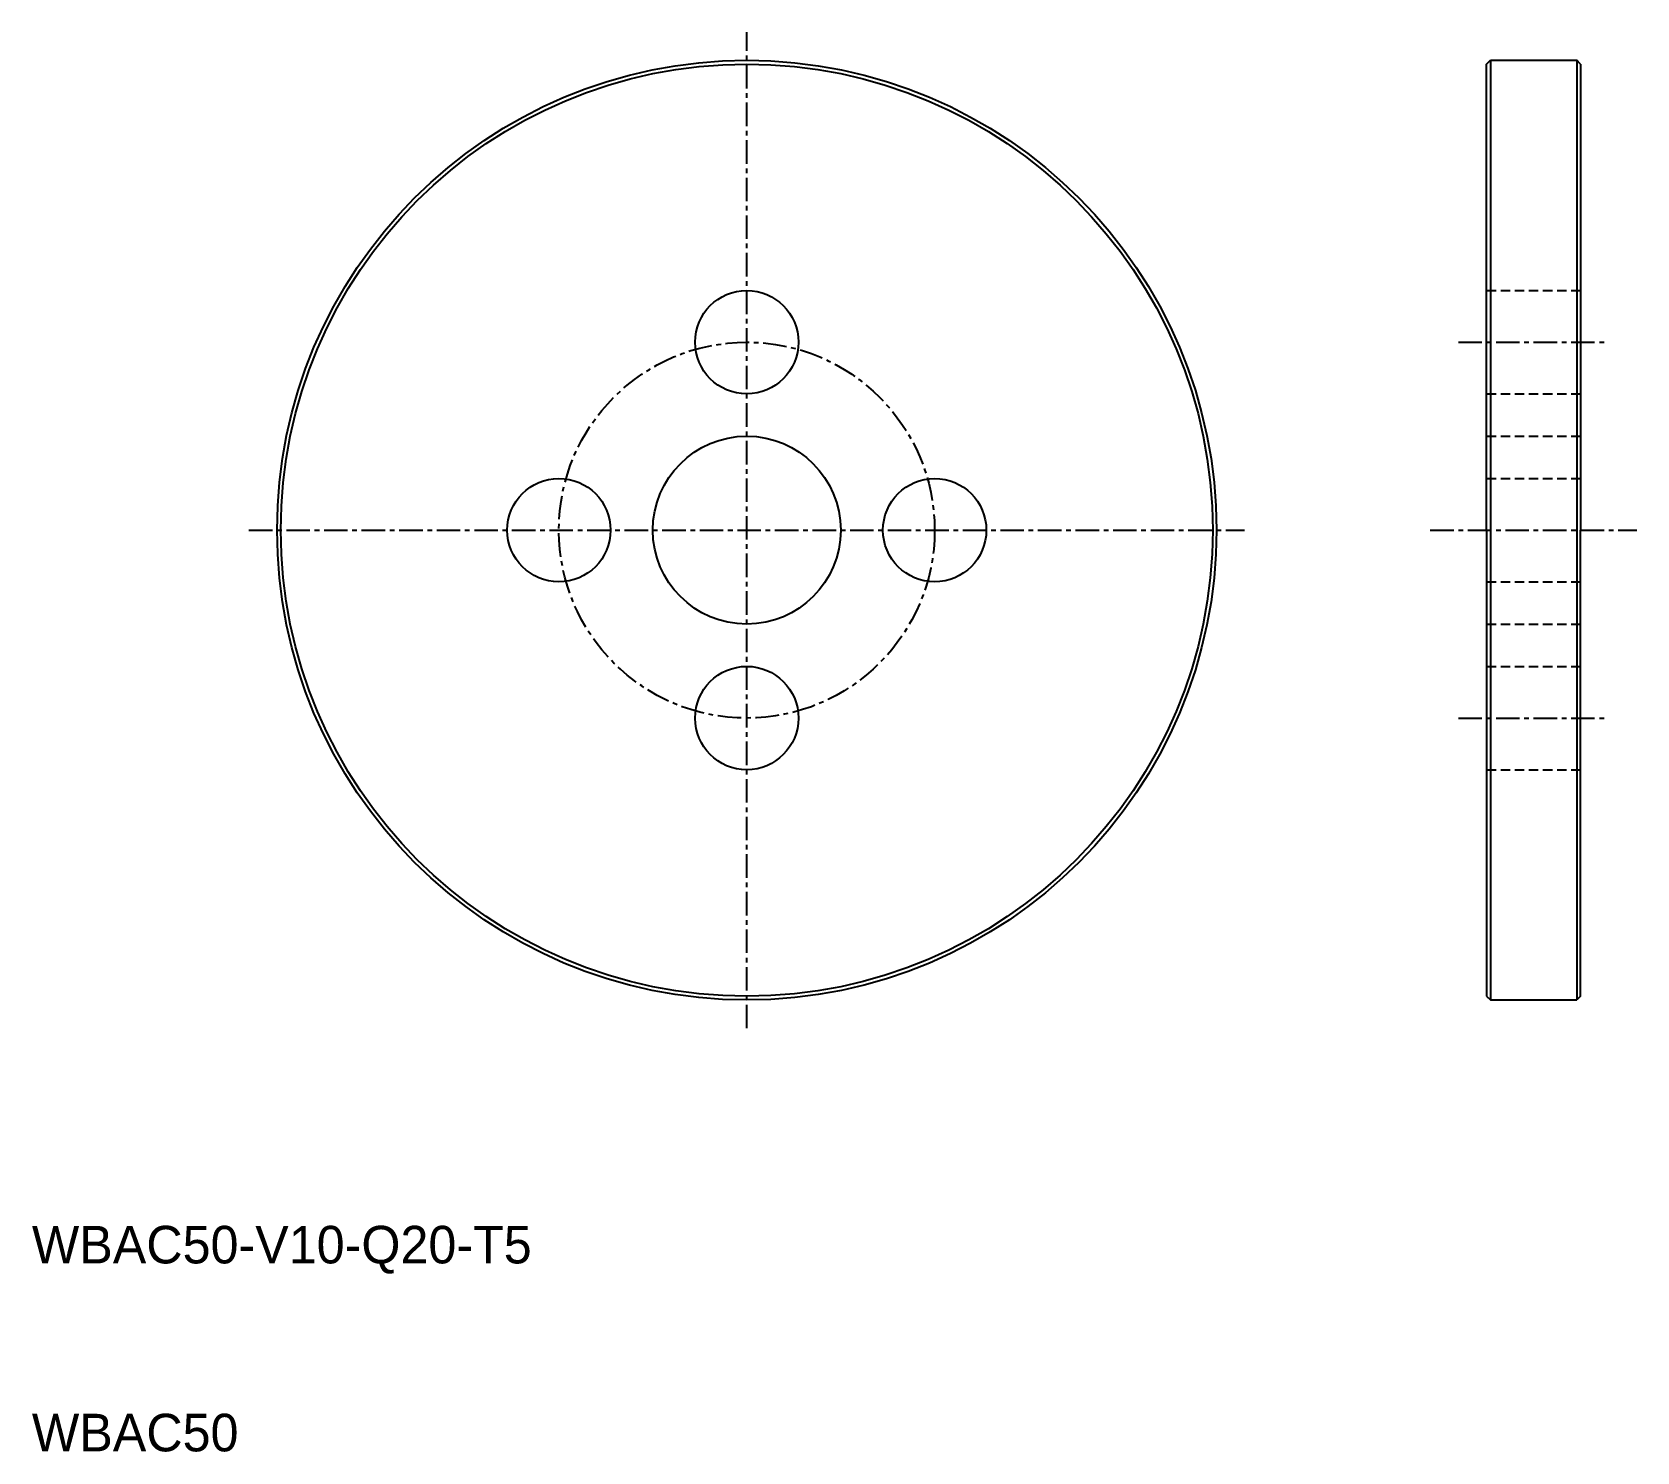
# Model space of a CAD drawing. Extents: x 10 to 95.4, y 10 to 85.5.
import ezdxf

# ---------------------------------------------------------------- set-up
doc = ezdxf.new("R2010")
doc.units = 0
doc.linetypes.add('CENTER', pattern=[2, 1.25, -0.25, 0.25, -0.25])
doc.linetypes.add('DASHED', pattern=[0.75, 0.5, -0.25])
doc.layers.get('0').update_dxf_attribs({"linetype": 'CONTINUOUS'})
doc.layers.add('CENTER', color=1, linetype='CENTER')

msp = doc.modelspace()

# ---------------------------------------------------------------- linework, layer by layer
at = {"color": 7, "linetype": 'CONTINUOUS'}
for p, q in [((87.432, 83.818), (87.632, 84.018)), ((87.432, 59.018), (87.432, 83.818)), ((87.632, 84.018), (87.632, 34.018)), ((87.632, 84.018), (92.232, 84.018)), ((92.232, 84.018), (92.232, 34.018)), ((92.432, 83.818), (92.232, 84.018)), ((92.432, 83.818), (92.432, 59.018)), ((87.432, 59.018), (87.432, 34.218)), ((92.432, 34.218), (92.432, 59.018)), ((87.432, 34.218), (87.632, 34.018)), ((92.432, 34.218), (92.232, 34.018)), ((87.632, 34.018), (92.232, 34.018))]:
    msp.add_line(p, q, dxfattribs=at)
at = {"color": 3, "linetype": 'DASHED'}
for p, q in [((87.432, 71.768), (92.432, 71.768)), ((87.432, 66.268), (92.432, 66.268)), ((87.432, 64.018), (92.432, 64.018)), ((87.432, 61.768), (92.432, 61.768)), ((87.432, 56.268), (92.432, 56.268)), ((87.432, 54.018), (92.432, 54.018)), ((87.432, 51.768), (92.432, 51.768)), ((87.432, 46.268), (92.432, 46.268))]:
    msp.add_line(p, q, dxfattribs=at)
at = {"color": 7, "linetype": 'CONTINUOUS'}
for centre, radius in [((48.052, 59.018), 25), ((48.052, 59.018), 24.8), ((48.052, 69.018), 2.75), ((48.052, 59.018), 5), ((38.052, 59.018), 2.75), ((58.052, 59.018), 2.75), ((48.052, 49.018), 2.75)]:
    msp.add_circle(centre, radius, dxfattribs=at)
at = {"layer": 'CENTER', "color": 1, "linetype": 'CENTER'}
for p, q in [((48.052, 32.518), (48.052, 85.518)), ((85.932, 69.018), (93.932, 69.018)), ((21.552, 59.018), (74.552, 59.018)), ((84.432, 59.018), (95.432, 59.018)), ((85.932, 49.018), (93.932, 49.018))]:
    msp.add_line(p, q, dxfattribs=at)
msp.add_circle((48.052, 59.018), 10, dxfattribs=at)

# ---------------------------------------------------------------- texts
at = {"color": 7, "linetype": 'CONTINUOUS'}
for s, p in [('WBAC50-V10-Q20-T5', (10, 20)), ('WBAC50', (10, 10))]:
    msp.add_text(s, height=2, dxfattribs=at).set_placement(p)

doc.saveas('drawing.dxf')
